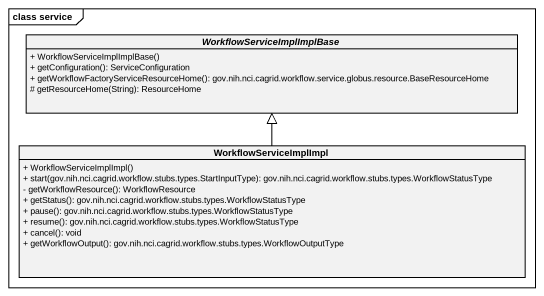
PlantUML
@startuml
mainframe class service
hide circle
hide empty members
skinparam classAttributeIconSize 0
abstract class WorkflowServiceImplImplBase {
  + WorkflowServiceImplImplBase()
  + getConfiguration(): ServiceConfiguration
  + getWorkflowFactoryServiceResourceHome(): gov.nih.nci.cagrid.workflow.service.globus.resource.BaseResourceHome
  # getResourceHome(String): ResourceHome
}
class WorkflowServiceImplImpl {
  + WorkflowServiceImplImpl()
  + start(gov.nih.nci.cagrid.workflow.stubs.types.StartInputType): gov.nih.nci.cagrid.workflow.stubs.types.WorkflowStatusType
  - getWorkflowResource(): WorkflowResource
  + getStatus(): gov.nih.nci.cagrid.workflow.stubs.types.WorkflowStatusType
  + pause(): gov.nih.nci.cagrid.workflow.stubs.types.WorkflowStatusType
  + resume(): gov.nih.nci.cagrid.workflow.stubs.types.WorkflowStatusType
  + cancel(): void
  + getWorkflowOutput(): gov.nih.nci.cagrid.workflow.stubs.types.WorkflowOutputType
}
WorkflowServiceImplImpl -up-|> WorkflowServiceImplImplBase
@enduml
